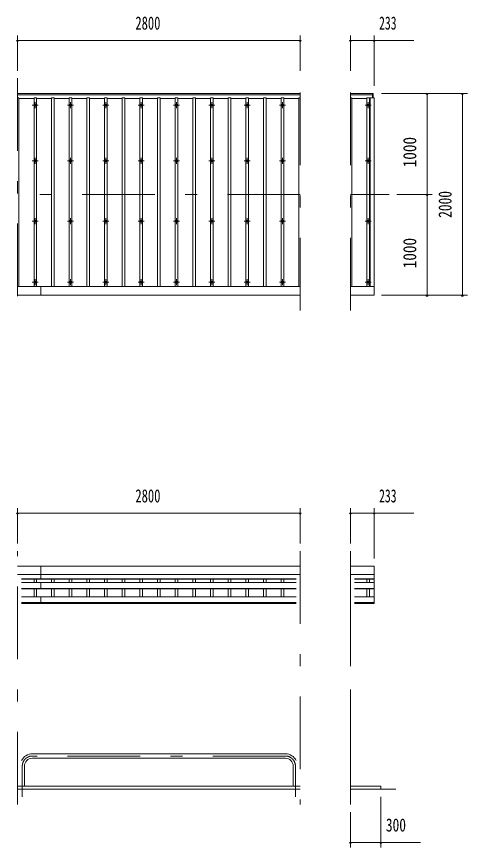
# Model space of a CAD drawing. Units: millimetres, scale not verified. Extents: x -25778 to 25782, y -10500 to 10500.
# Drawn here: x -9671 to -5203, y 1219 to 9448 of the extents above; entities that cross this region are included whole.
import ezdxf
from ezdxf.enums import TextEntityAlignment as Align

# ---------------------------------------------------------------- set-up
doc = ezdxf.new("R2010")
doc.units = ezdxf.units.MM
doc.header["$LTSCALE"] = 60
doc.linetypes.add('USER3', pattern=[24, 12, -5, 2, -5])
for name, color, linetype, lineweight in [('0-2_1-0BOLD', 7, 'Continuous', 18), ('0-3_1-2CENTER', 3, 'USER3', 18), ('0-4_1-4THIN', 4, 'Continuous', 18), ('0-5_1-5DIM', 3, 'Continuous', 18)]:
    doc.layers.add(name, color=color, linetype=linetype, lineweight=lineweight)
doc.styles.add('ＭＳ ゴシック', font='')
doc.styles.get('ＭＳ ゴシック').set_extended_font_data('MS Gothic')

msp = doc.modelspace()

# ---------------------------------------------------------------- linework, layer by layer
at = {"layer": '0-2_1-0BOLD'}
for p, q in [((-9660.95, 8687.4), (-6860.96, 8687.4)), ((-6860.96, 8672.4), (-9660.95, 8672.4)), ((-6143.97, 8672.4), (-6360.96, 8672.4)), ((-6143.97, 8642.54), (-6143.97, 8687.4)), ((-6860.96, 6773.88), (-9660.95, 6773.88)), ((-9430.96, 6687.4), (-9430.96, 6773.88)), ((-6127.97, 6773.88), (-6360.96, 6773.88)), ((-9660.95, 6687.4), (-6860.96, 6687.4)), ((-6860.96, 4004.59), (-9660.95, 4004.59)), ((-9430.96, 4004.59), (-9430.96, 3876.19)), ((-9660.95, 3920.94), (-6860.96, 3920.94)), ((-6899.12, 3879.74), (-9622.81, 3879.74)), ((-9622.81, 3876.19), (-6899.12, 3876.19)), ((-6360.96, 3920.94), (-6127.97, 3920.94)), ((-6127.97, 3879.74), (-6322.81, 3879.74)), ((-6322.81, 3876.19), (-6127.97, 3876.19)), ((-6899.12, 3843.98), (-9622.81, 3843.98)), ((-9622.81, 3785.16), (-6899.12, 3785.16)), ((-9430.96, 3843.98), (-9430.96, 3779.25)), ((-6127.97, 3843.98), (-6322.81, 3843.98)), ((-6322.81, 3785.16), (-6127.97, 3785.16)), ((-6899.12, 3779.25), (-9622.81, 3779.25)), ((-6127.97, 3779.25), (-6322.81, 3779.25)), ((-9622.81, 3701.53), (-6899.12, 3701.53)), ((-6899.12, 3643.9), (-9622.81, 3643.9)), ((-9622.81, 3635.56), (-6899.12, 3635.56)), ((-9430.96, 3701.53), (-9430.96, 3635.56)), ((-6322.81, 3701.53), (-6127.97, 3701.53)), ((-6127.97, 3643.9), (-6322.81, 3643.9)), ((-7007.26, 2145.7), (-9514.56, 2145.7)), ((-9514.56, 2102.99), (-7007.26, 2102.99)), ((-9593.26, 1824.4), (-9593.26, 2024.4)), ((-6928.66, 2024.4), (-6928.66, 1824.4)), ((-6860.96, 1824.4), (-9660.95, 1824.4)), ((-9660.95, 1794.4), (-6860.96, 1794.4)), ((-5910.97, 1794.4), (-6360.96, 1794.4))]:
    msp.add_line(p, q, dxfattribs=at)
for points in [[(-6360.96, 8687.4), (-6137.97, 8687.4), (-6137.97, 8642.54)], [(-6360.96, 6687.4), (-6127.97, 6687.4), (-6127.97, 8642.54), (-6167.97, 8642.54), (-6167.97, 6773.88)], [(-6322.81, 3635.56), (-6127.97, 3635.56), (-6127.97, 4004.59), (-6360.96, 4004.59)], [(-6360.96, 1824.4), (-6060.97, 1824.4), (-6060.97, 1794.4)]]:
    msp.add_lwpolyline(points, dxfattribs=at)
for centre in [(-9485.96, 8570.01), (-9135.96, 8570.01), (-8785.96, 8570.01), (-8435.96, 8570.01), (-8085.96, 8570.01), (-7735.96, 8570.01), (-7385.96, 8570.01), (-7035.96, 8570.01), (-6185.96, 8570.01), (-9485.96, 8020.32), (-9135.96, 8020.32), (-8785.96, 8020.32), (-8435.96, 8020.32), (-8085.96, 8020.32), (-7735.96, 8020.32), (-7385.96, 8020.32), (-7035.96, 8020.32), (-6185.96, 8020.32), (-9485.96, 7422.53), (-9135.96, 7422.53), (-8785.96, 7422.53), (-8435.96, 7422.53), (-8085.96, 7422.53), (-7735.96, 7422.53), (-7385.96, 7422.53), (-7035.96, 7422.53), (-6185.96, 7422.53), (-9485.96, 6818.82), (-9135.96, 6818.82), (-8785.96, 6818.82), (-8435.96, 6818.82), (-8085.96, 6818.82), (-7735.96, 6818.82), (-7385.96, 6818.82), (-7035.96, 6818.82), (-6185.96, 6818.82)]:
    msp.add_circle(centre, 10, dxfattribs=at)
for centre, radius, start, end in [((-9514.56, 2024.4), 121.3, 90, 153.07823), ((-7007.26, 2024.4), 121.3, 26.91106, 90), ((-9514.56, 2024.4), 78.6, 90, 180), ((-7007.26, 2024.4), 78.6, 0, 90)]:
    msp.add_arc(centre, radius, start, end, dxfattribs=at)
at = {"layer": '0-3_1-2CENTER'}
for p, q in [((-9660.96, 8837.4), (-9660.96, 6537.39)), ((-6860.96, 6537.39), (-6860.96, 8837.4)), ((-6360.96, 6537.39), (-6360.96, 8837.4)), ((-9455.96, 8570.01), (-9515.96, 8570.01)), ((-9485.96, 8600.01), (-9485.96, 8540)), ((-9165.96, 8570.01), (-9105.96, 8570.01)), ((-9135.96, 8540), (-9135.96, 8600.01)), ((-8755.96, 8570.01), (-8815.96, 8570.01)), ((-8785.96, 8600.01), (-8785.96, 8540)), ((-8465.96, 8570.01), (-8405.96, 8570.01)), ((-8435.96, 8540), (-8435.96, 8600.01)), ((-8055.96, 8570.01), (-8115.96, 8570.01)), ((-8085.96, 8600.01), (-8085.96, 8540)), ((-7765.96, 8570.01), (-7705.96, 8570.01)), ((-7735.96, 8540), (-7735.96, 8600.01)), ((-7355.96, 8570.01), (-7415.96, 8570.01)), ((-7385.96, 8600.01), (-7385.96, 8540)), ((-7065.96, 8570.01), (-7005.96, 8570.01)), ((-7035.96, 8540), (-7035.96, 8600.01)), ((-6215.96, 8570.01), (-6155.96, 8570.01)), ((-6185.96, 8600.01), (-6185.96, 8540)), ((-9515.96, 8020.32), (-9455.96, 8020.32)), ((-9485.96, 7990.31), (-9485.96, 8050.32)), ((-9165.96, 8020.32), (-9105.96, 8020.32)), ((-9135.96, 8050.32), (-9135.96, 7990.31)), ((-8815.96, 8020.32), (-8755.96, 8020.32)), ((-8785.96, 7990.31), (-8785.96, 8050.32)), ((-8465.96, 8020.32), (-8405.96, 8020.32)), ((-8435.96, 8050.32), (-8435.96, 7990.31)), ((-8055.96, 8020.32), (-8115.96, 8020.32)), ((-8085.96, 7990.31), (-8085.96, 8050.32)), ((-7765.96, 8020.32), (-7705.96, 8020.32)), ((-7735.96, 8050.32), (-7735.96, 7990.31)), ((-7415.96, 8020.32), (-7355.96, 8020.32)), ((-7385.96, 7990.31), (-7385.96, 8050.32)), ((-7065.96, 8020.32), (-7005.96, 8020.32)), ((-7035.96, 8050.32), (-7035.96, 7990.31)), ((-6155.96, 8020.32), (-6215.96, 8020.32)), ((-6185.96, 8050.32), (-6185.96, 7990.31)), ((-6860.96, 7687.4), (-9660.95, 7687.4)), ((-6360.96, 7687.4), (-5977.96, 7687.4)), ((-9515.96, 7422.53), (-9455.96, 7422.53)), ((-9485.96, 7452.53), (-9485.96, 7392.53)), ((-9165.96, 7422.53), (-9105.96, 7422.53)), ((-9135.96, 7392.53), (-9135.96, 7452.53)), ((-8815.96, 7422.53), (-8755.96, 7422.53)), ((-8785.96, 7452.53), (-8785.96, 7392.53)), ((-8465.96, 7422.53), (-8405.96, 7422.53)), ((-8435.96, 7392.53), (-8435.96, 7452.53)), ((-8115.96, 7422.53), (-8055.96, 7422.53)), ((-8085.96, 7452.53), (-8085.96, 7392.53)), ((-7765.96, 7422.53), (-7705.96, 7422.53)), ((-7735.96, 7392.53), (-7735.96, 7452.53)), ((-7415.96, 7422.53), (-7355.96, 7422.53)), ((-7385.96, 7452.53), (-7385.96, 7392.53)), ((-7065.96, 7422.53), (-7005.96, 7422.53)), ((-7035.96, 7392.53), (-7035.96, 7452.53)), ((-6215.96, 7422.53), (-6155.96, 7422.53)), ((-6185.96, 7452.53), (-6185.96, 7392.53)), ((-9485.96, 6788.82), (-9485.96, 6848.82)), ((-9135.96, 6848.82), (-9135.96, 6788.82)), ((-8785.96, 6788.82), (-8785.96, 6848.82)), ((-8435.96, 6848.82), (-8435.96, 6788.82)), ((-8085.96, 6788.82), (-8085.96, 6848.82)), ((-7735.96, 6848.82), (-7735.96, 6788.82)), ((-7385.96, 6788.82), (-7385.96, 6848.82)), ((-7035.96, 6848.82), (-7035.96, 6788.82)), ((-6185.96, 6788.82), (-6185.96, 6848.82)), ((-9515.96, 6818.82), (-9455.96, 6818.82)), ((-9165.96, 6818.82), (-9105.97, 6818.82)), ((-8815.96, 6818.82), (-8755.96, 6818.82)), ((-8465.96, 6818.82), (-8405.97, 6818.82)), ((-8115.96, 6818.82), (-8055.96, 6818.82)), ((-7765.96, 6818.82), (-7705.97, 6818.82)), ((-7415.96, 6818.82), (-7355.96, 6818.82)), ((-7065.96, 6818.82), (-7005.97, 6818.82)), ((-6215.96, 6818.82), (-6155.97, 6818.82)), ((-9660.96, 1644.39), (-9660.96, 4154.59)), ((-6860.96, 4154.59), (-6860.96, 1644.39)), ((-6360.97, 4154.59), (-6360.97, 1644.39)), ((-6360.96, 1644.39), (-6360.96, 4154.4)), ((-7007.26, 2124.4), (-9514.56, 2124.4)), ((-9614.6, 1719.4), (-9614.6, 2024.39)), ((-9614.56, 2024.4), (-9614.56, 1719.4)), ((-6907.31, 2024.39), (-6907.31, 1719.4)), ((-6907.27, 1719.4), (-6907.27, 2024.4))]:
    msp.add_line(p, q, dxfattribs=at)
for centre, start, end in [((-9514.56, 2024.4), 90, 180), ((-7007.26, 2024.4), 0, 90)]:
    msp.add_arc(centre, 100, start, end, dxfattribs=at)
at = {"layer": '0-4_1-4THIN'}
for p, q in [((-9498.46, 6773.88), (-9498.46, 8642.54)), ((-9323.46, 6773.88), (-9323.46, 8642.54)), ((-9148.46, 6773.88), (-9148.46, 8642.54)), ((-8973.46, 6773.88), (-8973.46, 8642.54)), ((-8798.46, 6773.88), (-8798.46, 8642.54)), ((-8623.46, 6773.88), (-8623.46, 8642.54)), ((-8448.46, 6773.88), (-8448.46, 8642.54)), ((-8273.46, 6773.88), (-8273.46, 8642.54)), ((-8098.46, 6773.88), (-8098.46, 8642.54)), ((-7923.46, 6773.88), (-7923.46, 8642.54)), ((-7748.46, 6773.88), (-7748.46, 8642.54)), ((-7573.46, 6773.88), (-7573.46, 8642.54)), ((-7398.46, 6773.88), (-7398.46, 8642.54)), ((-7223.46, 6773.88), (-7223.46, 8642.54)), ((-7048.46, 6773.88), (-7048.46, 8642.54)), ((-6873.46, 8642.54), (-6873.46, 6773.88)), ((-6860.96, 8642.54), (-6873.46, 8642.54)), ((-6198.46, 6773.88), (-6198.46, 8642.54)), ((-9648.46, 8638.3), (-9498.46, 8638.3)), ((-9473.46, 8638.3), (-9323.46, 8638.3)), ((-9298.46, 8638.3), (-9148.46, 8638.3)), ((-9123.46, 8638.3), (-8973.46, 8638.3)), ((-8948.46, 8638.3), (-8798.46, 8638.3)), ((-8773.46, 8638.3), (-8623.46, 8638.3)), ((-8598.46, 8638.3), (-8448.46, 8638.3)), ((-8423.46, 8638.3), (-8273.46, 8638.3)), ((-8248.46, 8638.3), (-8098.46, 8638.3)), ((-8073.46, 8638.3), (-7923.46, 8638.3)), ((-7898.46, 8638.3), (-7748.46, 8638.3)), ((-7723.46, 8638.3), (-7573.46, 8638.3)), ((-7548.46, 8638.3), (-7398.46, 8638.3)), ((-7373.46, 8638.3), (-7223.46, 8638.3)), ((-7198.46, 8638.3), (-7048.46, 8638.3)), ((-7023.46, 8638.3), (-6873.46, 8638.3)), ((-6348.46, 8638.3), (-6198.46, 8638.3)), ((-6173.46, 8638.3), (-6167.97, 8638.3)), ((-9498.47, 3876.19), (-9498.47, 3843.98)), ((-9473.47, 3843.98), (-9473.47, 3876.19)), ((-9323.47, 3843.98), (-9323.47, 3876.19)), ((-9298.47, 3876.19), (-9298.47, 3843.98)), ((-9148.47, 3876.19), (-9148.47, 3843.98)), ((-9123.47, 3843.98), (-9123.47, 3876.19)), ((-8973.47, 3843.98), (-8973.47, 3876.19)), ((-8948.47, 3876.19), (-8948.47, 3843.98)), ((-8798.46, 3876.19), (-8798.46, 3843.98)), ((-8773.47, 3843.98), (-8773.47, 3876.19)), ((-8623.46, 3843.98), (-8623.46, 3876.19)), ((-8598.47, 3876.19), (-8598.47, 3843.98)), ((-8448.46, 3876.19), (-8448.46, 3843.98)), ((-8423.47, 3843.98), (-8423.47, 3876.19)), ((-8273.47, 3843.98), (-8273.47, 3876.19)), ((-8248.47, 3876.19), (-8248.47, 3843.98)), ((-8098.47, 3876.19), (-8098.47, 3843.98)), ((-8073.47, 3843.98), (-8073.47, 3876.19)), ((-7923.47, 3843.98), (-7923.47, 3876.19)), ((-7898.47, 3876.19), (-7898.47, 3843.98)), ((-7748.47, 3876.19), (-7748.47, 3843.98)), ((-7723.47, 3843.98), (-7723.47, 3876.19)), ((-7573.47, 3843.98), (-7573.47, 3876.19)), ((-7548.47, 3876.19), (-7548.47, 3843.98)), ((-7398.47, 3876.19), (-7398.47, 3843.98)), ((-7373.47, 3843.98), (-7373.47, 3876.19)), ((-7223.47, 3843.98), (-7223.47, 3876.19)), ((-7198.47, 3876.19), (-7198.47, 3843.98)), ((-7048.47, 3843.98), (-7048.47, 3876.19)), ((-7023.47, 3876.19), (-7023.47, 3843.98)), ((-6198.46, 3876.19), (-6198.46, 3843.98)), ((-6173.47, 3843.98), (-6173.47, 3876.19)), ((-9498.47, 3779.25), (-9498.47, 3701.53)), ((-9473.47, 3701.53), (-9473.47, 3779.25)), ((-9323.47, 3701.53), (-9323.47, 3779.25)), ((-9298.47, 3779.25), (-9298.47, 3701.53)), ((-9148.47, 3779.25), (-9148.47, 3701.53)), ((-9123.47, 3701.53), (-9123.47, 3779.25)), ((-8973.47, 3701.53), (-8973.47, 3779.25)), ((-8948.47, 3779.25), (-8948.47, 3701.53)), ((-8798.46, 3779.25), (-8798.46, 3701.53)), ((-8773.47, 3701.53), (-8773.47, 3779.25)), ((-8623.46, 3701.53), (-8623.46, 3779.25)), ((-8598.47, 3779.25), (-8598.47, 3701.53)), ((-8448.46, 3779.25), (-8448.46, 3701.53)), ((-8423.47, 3701.53), (-8423.47, 3779.25)), ((-8273.47, 3701.53), (-8273.47, 3779.25)), ((-8248.47, 3779.25), (-8248.47, 3701.53)), ((-8098.47, 3779.25), (-8098.47, 3701.53)), ((-8073.47, 3701.53), (-8073.47, 3779.25)), ((-7923.47, 3701.53), (-7923.47, 3779.25)), ((-7898.47, 3779.25), (-7898.47, 3701.53)), ((-7748.47, 3779.25), (-7748.47, 3701.53)), ((-7723.47, 3701.53), (-7723.47, 3779.25)), ((-7573.47, 3701.53), (-7573.47, 3779.25)), ((-7548.47, 3779.25), (-7548.47, 3701.53)), ((-7398.47, 3779.25), (-7398.47, 3701.53)), ((-7373.47, 3701.53), (-7373.47, 3779.25)), ((-7223.47, 3701.53), (-7223.47, 3779.25)), ((-7198.47, 3779.25), (-7198.47, 3701.53)), ((-7048.47, 3779.25), (-7048.47, 3701.53)), ((-7023.47, 3701.53), (-7023.47, 3779.25)), ((-6198.46, 3701.53), (-6198.46, 3779.25)), ((-6173.47, 3779.25), (-6173.47, 3701.53))]:
    msp.add_line(p, q, dxfattribs=at)
for points in [[(-9648.46, 6773.88), (-9648.46, 8642.54), (-9660.95, 8642.54)], [(-9498.46, 8642.54), (-9473.46, 8642.54), (-9473.46, 6773.88)], [(-9323.46, 8642.54), (-9298.46, 8642.54), (-9298.46, 6773.88)], [(-9148.46, 8642.54), (-9123.46, 8642.54), (-9123.46, 6773.88)], [(-8973.46, 8642.54), (-8948.46, 8642.54), (-8948.46, 6773.88)], [(-8798.46, 8642.54), (-8773.46, 8642.54), (-8773.46, 6773.88)], [(-8623.46, 8642.54), (-8598.46, 8642.54), (-8598.46, 6773.88)], [(-8448.46, 8642.54), (-8423.46, 8642.54), (-8423.46, 6773.88)], [(-8273.46, 8642.54), (-8248.46, 8642.54), (-8248.46, 6773.88)], [(-8098.46, 8642.54), (-8073.46, 8642.54), (-8073.46, 6773.88)], [(-7923.46, 8642.54), (-7898.46, 8642.54), (-7898.46, 6773.88)], [(-7748.46, 8642.54), (-7723.46, 8642.54), (-7723.46, 6773.88)], [(-7573.46, 8642.54), (-7548.46, 8642.54), (-7548.46, 6773.88)], [(-7398.46, 8642.54), (-7373.46, 8642.54), (-7373.46, 6773.88)], [(-7223.46, 8642.54), (-7198.46, 8642.54), (-7198.46, 6773.88)], [(-7048.46, 8642.54), (-7023.46, 8642.54), (-7023.46, 6773.88)], [(-6348.46, 6773.88), (-6348.46, 8642.54), (-6360.96, 8642.54)], [(-6198.46, 8642.54), (-6173.46, 8642.54), (-6173.46, 6773.88)]]:
    msp.add_lwpolyline(points, dxfattribs=at)
at = {"layer": '0-5_1-5DIM'}
for p, q in [((-9660.96, 9262.21), (-9660.96, 8912.2)), ((-6860.96, 8912.2), (-6860.96, 9262.21)), ((-6360.96, 8912.2), (-6360.96, 9262.21)), ((-6127.96, 9262.21), (-6127.96, 8762.21)), ((-9650.96, 9212.21), (-9670.96, 9212.21)), ((-6860.96, 9212.21), (-9660.95, 9212.21)), ((-6850.96, 9212.21), (-6870.96, 9212.21)), ((-6350.96, 9212.21), (-6370.96, 9212.21)), ((-6360.96, 9212.21), (-5735.46, 9212.21)), ((-6117.96, 9212.21), (-6137.96, 9212.21)), ((-6052.96, 8687.4), (-5202.96, 8687.4)), ((-5592.97, 8687.4), (-5612.97, 8687.4)), ((-5602.96, 6687.4), (-5602.96, 8687.4)), ((-5242.97, 8687.4), (-5262.97, 8687.4)), ((-5252.97, 8687.4), (-5252.97, 6687.4)), ((-5902.96, 7687.4), (-5552.96, 7687.4)), ((-5592.97, 7687.4), (-5612.97, 7687.4)), ((-5202.96, 6687.4), (-6052.96, 6687.4)), ((-5592.97, 6687.4), (-5612.97, 6687.4)), ((-5242.97, 6687.4), (-5262.97, 6687.4)), ((-9650.96, 4529.4), (-9670.96, 4529.4)), ((-9660.96, 4229.4), (-9660.96, 4579.4)), ((-9660.95, 4529.4), (-6860.96, 4529.4)), ((-6850.96, 4529.4), (-6870.96, 4529.4)), ((-6860.96, 4579.4), (-6860.96, 4229.4)), ((-6350.96, 4529.4), (-6370.96, 4529.4)), ((-6360.96, 4579.4), (-6360.96, 4229.4)), ((-5735.46, 4529.4), (-6360.96, 4529.4)), ((-6117.96, 4529.4), (-6137.96, 4529.4)), ((-6127.96, 4079.4), (-6127.96, 4579.4)), ((-6060.96, 1219.39), (-6060.96, 1719.4)), ((-6360.96, 1569.4), (-6360.96, 1219.39)), ((-6350.96, 1269.39), (-6370.96, 1269.39)), ((-6360.96, 1269.39), (-5668.45, 1269.39)), ((-6050.96, 1269.39), (-6070.96, 1269.39))]:
    msp.add_line(p, q, dxfattribs=at)
for centre in [(-9660.96, 9212.21), (-6860.96, 9212.21), (-6360.96, 9212.21), (-6127.96, 9212.21), (-5602.97, 8687.4), (-5252.97, 8687.4), (-5602.97, 7687.4), (-5602.97, 6687.4), (-5252.97, 6687.4), (-9660.96, 4529.4), (-6860.96, 4529.4), (-6360.96, 4529.4), (-6127.96, 4529.4), (-6360.96, 1269.39), (-6060.96, 1269.39)]:
    msp.add_arc(centre, 10, 180, 0, dxfattribs=at)

# ---------------------------------------------------------------- texts
at = {"layer": '0-5_1-5DIM', "color": 7, "style": 'ＭＳ ゴシック'}
for s, width, p in [('2800', 0.7, (-8493.46, 9279.97)), ('233', 0.65, (-6077.96, 9279.97)), ('2800', 0.7, (-8493.46, 4597.16)), ('233', 0.65, (-6077.96, 4597.16)), ('300', 0.75, (-6010.96, 1337.16))]:
    msp.add_text(s, height=130.2, dxfattribs=dict(at, width=width)).set_placement(p, align=Align.BOTTOM_LEFT)
for s, width, p in [('1000', 0.85, (-5670.73, 7954.9)), ('2000', 0.75, (-5320.73, 7454.9)), ('1000', 0.85, (-5670.73, 6954.9))]:
    msp.add_text(s, height=130.2, rotation=90, dxfattribs=dict(at, width=width)).set_placement(p, align=Align.BOTTOM_LEFT)

doc.saveas('drawing.dxf')
